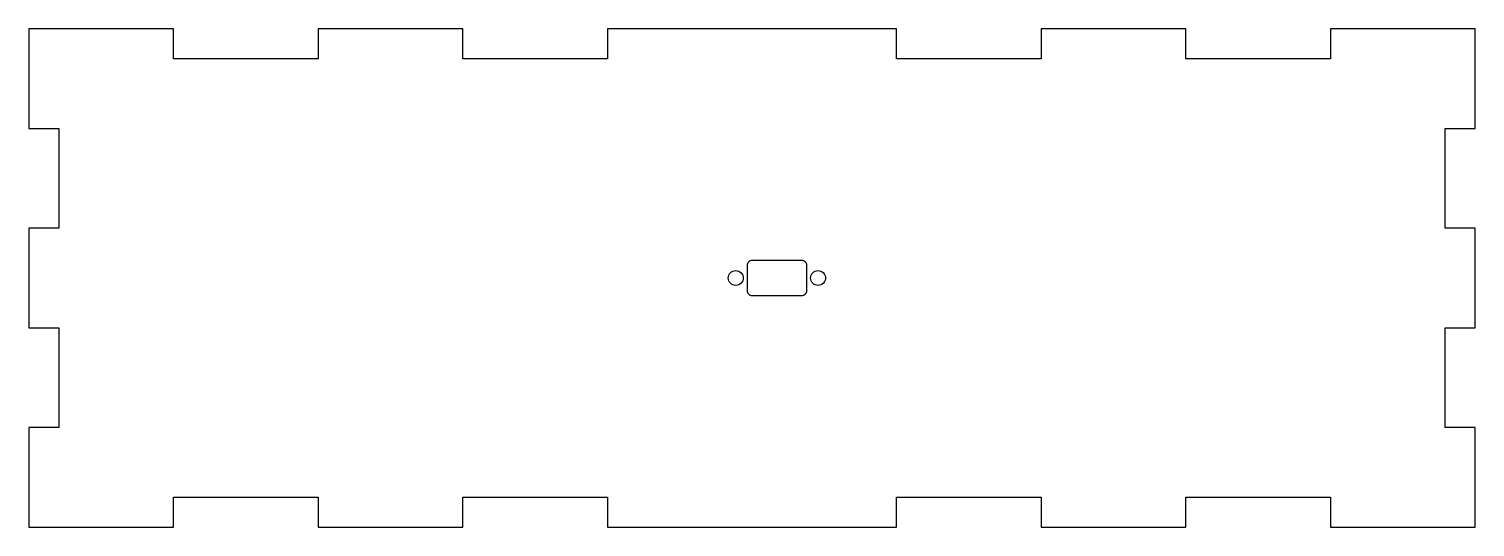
# Model space of a CAD drawing. Header units: millimetres. Extents: x -150 to 140, y -50 to 50.
import ezdxf

# ---------------------------------------------------------------- set-up
doc = ezdxf.new("R2010")
doc.units = ezdxf.units.MM
doc.layers.get('0').update_dxf_attribs({"linetype": 'CONTINUOUS'})

msp = doc.modelspace()

# ---------------------------------------------------------------- linework, layer by layer
msp.add_lwpolyline([(53, -50), (82, -50), (82, -44), (111, -44), (111, -50), (140, -50), (140, -30), (134, -30), (134, -10), (140, -10), (140, 10), (134, 10), (134, 30), (140, 30), (140, 50), (111, 50), (111, 44), (82, 44), (82, 50), (53, 50), (53, 44), (24, 44), (24, 50), (-34, 50), (-34, 44), (-63, 44), (-63, 50), (-92, 50), (-92, 44), (-121, 44), (-121, 50), (-150, 50), (-150, 30), (-144, 30), (-144, 10), (-150, 10), (-150, -10), (-144, -10), (-144, -30), (-150, -30), (-150, -50), (-121, -50), (-121, -44), (-92, -44), (-92, -50), (-63, -50), (-63, -44), (-34, -44), (-34, -50), (24, -50), (24, -44), (53, -44)], close=True)
msp.add_lwpolyline([(-5, 3.5, 0.414214), (-6, 2.5), (-6, -2.5, 0.414214), (-5, -3.5), (5, -3.5, 0.414214), (6, -2.5), (6, 2.5, 0.414214), (5, 3.5)], format="xyb", close=True)
for centre in [(-8.25, 0), (8.25, 0)]:
    msp.add_circle(centre, 1.5)

doc.saveas('drawing.dxf')
